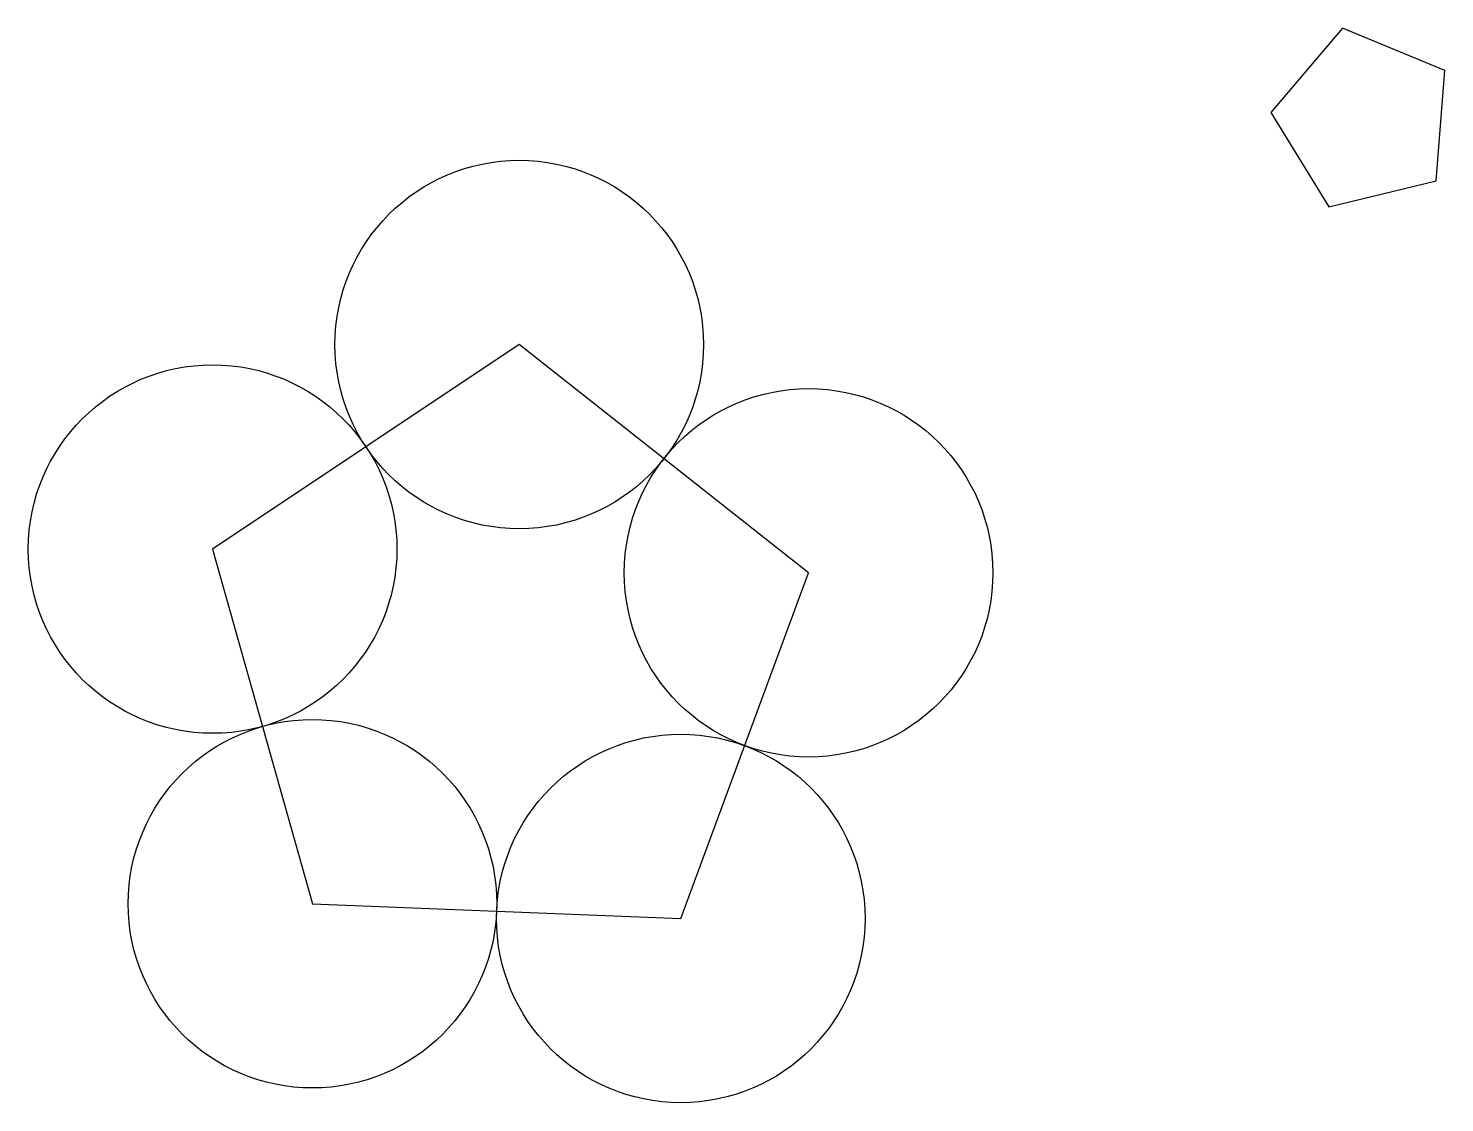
# Model space of a CAD drawing. Header units: millimetres. Extents: x -656 to 2820, y 1091 to 2938.
# Drawn here: x 2758.6 to 2819.9, y 2891.9 to 2938.4 of the extents above; entities that cross this region are included whole.
import ezdxf

# ---------------------------------------------------------------- set-up
doc = ezdxf.new("R2010")
doc.units = ezdxf.units.MM

msp = doc.modelspace()

# ---------------------------------------------------------------- linework, layer by layer
for points in [[(2815.514, 2938.432), (2812.412, 2934.787), (2814.92, 2930.71), (2819.572, 2931.836), (2819.94, 2936.608)], [(2786.883, 2899.899), (2792.413, 2914.861), (2779.892, 2924.743), (2766.624, 2915.889), (2770.945, 2900.535)]]:
    msp.add_lwpolyline(points, close=True)
for centre in [(2779.892, 2924.743), (2766.624, 2915.889), (2792.413, 2914.861), (2770.945, 2900.535), (2786.883, 2899.899)]:
    msp.add_circle(centre, 7.975)

doc.saveas('drawing.dxf')
